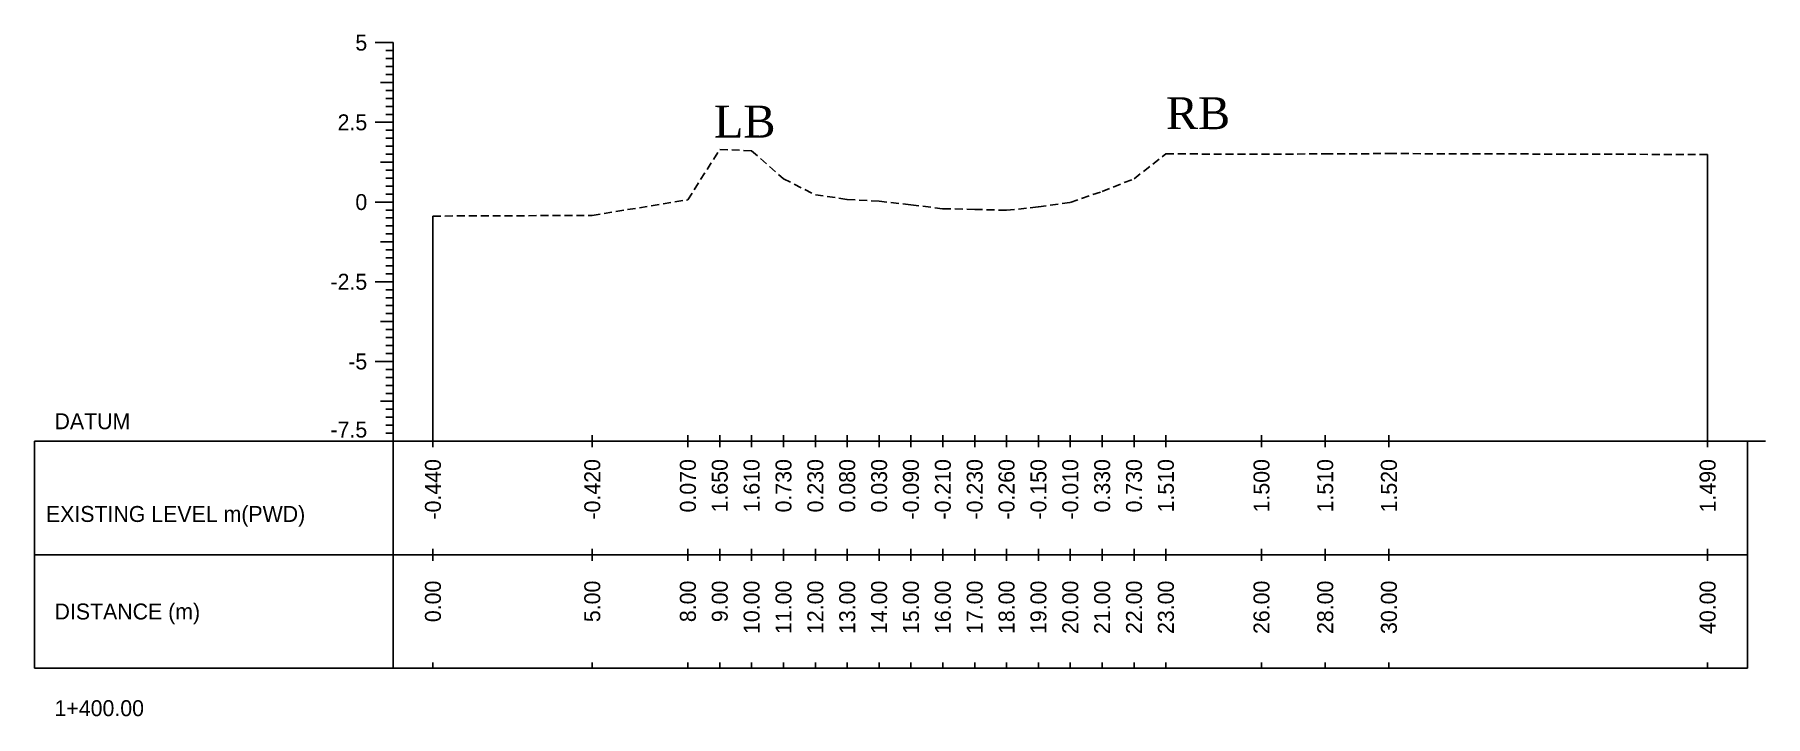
# Model space of a CAD drawing. Header units: inches. Extents: x 4752 to 6808, y -1487 to -426.
# Drawn here: x 5318 to 5372.3, y -1361.8 to -1340.4 of the extents above; entities that cross this region are included whole.
import ezdxf
from ezdxf.enums import TextEntityAlignment as Align

# ---------------------------------------------------------------- set-up
doc = ezdxf.new("R2010")
doc.units = ezdxf.units.IN
doc.header["$MEASUREMENT"] = 0
doc.linetypes.add('HIDDEN', pattern=[0.375, 0.25, -0.125])
doc.layers.add('CS_Drawing', color=7, linetype='Continuous')
doc.layers.add('GL', color=3, linetype='HIDDEN')
doc.styles.add('romans', font='romans.shx')

msp = doc.modelspace()

# ---------------------------------------------------------------- linework, layer by layer
at = {"layer": 'CS_Drawing'}
for p, q in [((5329.207, -1340.666), (5328.645, -1340.666)), ((5329.207, -1340.666), (5328.814, -1340.666)), ((5329.207, -1340.666), (5328.982, -1340.666)), ((5329.207, -1340.916), (5328.982, -1340.916)), ((5329.207, -1353.166), (5329.207, -1340.666)), ((5329.207, -1341.166), (5328.982, -1341.166)), ((5329.207, -1341.416), (5328.982, -1341.416)), ((5329.207, -1341.916), (5328.814, -1341.916)), ((5329.207, -1341.666), (5328.982, -1341.666)), ((5329.207, -1341.916), (5328.982, -1341.916)), ((5329.207, -1342.166), (5328.982, -1342.166)), ((5329.207, -1342.416), (5328.982, -1342.416)), ((5329.207, -1342.666), (5328.982, -1342.666)), ((5329.207, -1342.916), (5328.982, -1342.916)), ((5329.207, -1343.166), (5328.645, -1343.166)), ((5329.207, -1343.166), (5328.814, -1343.166)), ((5329.207, -1343.166), (5328.982, -1343.166)), ((5329.207, -1343.416), (5328.982, -1343.416)), ((5329.207, -1343.666), (5328.982, -1343.666)), ((5329.207, -1343.916), (5328.982, -1343.916)), ((5329.207, -1344.166), (5328.982, -1344.166)), ((5370.457, -1353.166), (5370.457, -1344.176)), ((5329.207, -1344.416), (5328.814, -1344.416)), ((5329.207, -1344.416), (5328.982, -1344.416)), ((5329.207, -1344.666), (5328.982, -1344.666)), ((5329.207, -1344.916), (5328.982, -1344.916)), ((5329.207, -1345.166), (5328.982, -1345.166)), ((5329.207, -1345.666), (5328.645, -1345.666)), ((5329.207, -1345.666), (5328.814, -1345.666)), ((5329.207, -1345.416), (5328.982, -1345.416)), ((5329.207, -1345.666), (5328.982, -1345.666)), ((5329.207, -1345.916), (5328.982, -1345.916)), ((5329.207, -1346.166), (5328.982, -1346.166)), ((5330.457, -1353.166), (5330.457, -1346.106)), ((5329.207, -1346.916), (5328.814, -1346.916)), ((5329.207, -1346.416), (5328.982, -1346.416)), ((5329.207, -1346.666), (5328.982, -1346.666)), ((5329.207, -1346.916), (5328.982, -1346.916)), ((5329.207, -1347.166), (5328.982, -1347.166)), ((5329.207, -1347.416), (5328.982, -1347.416)), ((5329.207, -1347.666), (5328.982, -1347.666)), ((5329.207, -1347.916), (5328.982, -1347.916)), ((5329.207, -1348.166), (5328.645, -1348.166)), ((5329.207, -1348.166), (5328.814, -1348.166)), ((5329.207, -1348.166), (5328.982, -1348.166)), ((5329.207, -1348.416), (5328.982, -1348.416)), ((5329.207, -1348.666), (5328.982, -1348.666)), ((5329.207, -1348.916), (5328.982, -1348.916)), ((5329.207, -1349.416), (5328.814, -1349.416)), ((5329.207, -1349.166), (5328.982, -1349.166)), ((5329.207, -1349.416), (5328.982, -1349.416)), ((5329.207, -1349.666), (5328.982, -1349.666)), ((5329.207, -1349.916), (5328.982, -1349.916)), ((5329.207, -1350.166), (5328.982, -1350.166)), ((5329.207, -1350.666), (5328.645, -1350.666)), ((5329.207, -1350.666), (5328.814, -1350.666)), ((5329.207, -1350.416), (5328.982, -1350.416)), ((5329.207, -1350.666), (5328.982, -1350.666)), ((5329.207, -1350.916), (5328.982, -1350.916)), ((5329.207, -1351.166), (5328.982, -1351.166)), ((5329.207, -1351.416), (5328.982, -1351.416)), ((5329.207, -1351.666), (5328.982, -1351.666)), ((5329.207, -1351.916), (5328.814, -1351.916)), ((5329.207, -1351.916), (5328.982, -1351.916)), ((5329.207, -1352.166), (5328.982, -1352.166)), ((5329.207, -1352.416), (5328.982, -1352.416)), ((5329.207, -1352.666), (5328.982, -1352.666)), ((5329.207, -1352.916), (5328.982, -1352.916)), ((5317.957, -1353.166), (5329.207, -1353.166)), ((5317.957, -1353.166), (5317.957, -1360.291)), ((5329.207, -1353.166), (5328.645, -1353.166)), ((5329.207, -1353.166), (5328.814, -1353.166)), ((5329.207, -1353.166), (5328.982, -1353.166)), ((5329.207, -1353.166), (5371.707, -1353.166)), ((5329.207, -1353.166), (5329.207, -1360.291)), ((5330.457, -1353.353), (5330.457, -1352.978)), ((5335.457, -1353.353), (5335.457, -1352.978)), ((5338.457, -1353.353), (5338.457, -1352.978)), ((5339.457, -1353.353), (5339.457, -1352.978)), ((5340.457, -1353.353), (5340.457, -1352.978)), ((5341.457, -1353.353), (5341.457, -1352.978)), ((5342.457, -1353.353), (5342.457, -1352.978)), ((5343.457, -1353.353), (5343.457, -1352.978)), ((5344.457, -1353.353), (5344.457, -1352.978)), ((5345.457, -1353.353), (5345.457, -1352.978)), ((5346.457, -1353.353), (5346.457, -1352.978)), ((5347.457, -1353.353), (5347.457, -1352.978)), ((5348.457, -1353.353), (5348.457, -1352.978)), ((5349.457, -1353.353), (5349.457, -1352.978)), ((5350.457, -1353.353), (5350.457, -1352.978)), ((5351.457, -1353.353), (5351.457, -1352.978)), ((5352.457, -1353.353), (5352.457, -1352.978)), ((5353.457, -1353.353), (5353.457, -1352.978)), ((5356.457, -1353.353), (5356.457, -1352.978)), ((5358.457, -1353.353), (5358.457, -1352.978)), ((5360.457, -1353.353), (5360.457, -1352.978)), ((5370.457, -1353.353), (5370.457, -1352.978)), ((5371.707, -1353.166), (5372.27, -1353.166)), ((5371.707, -1353.166), (5372.101, -1353.166)), ((5371.707, -1353.166), (5371.932, -1353.166)), ((5371.707, -1353.166), (5371.707, -1360.291)), ((5330.457, -1356.916), (5330.457, -1356.541)), ((5335.457, -1356.916), (5335.457, -1356.541)), ((5338.457, -1356.916), (5338.457, -1356.541)), ((5339.457, -1356.916), (5339.457, -1356.541)), ((5340.457, -1356.916), (5340.457, -1356.541)), ((5341.457, -1356.916), (5341.457, -1356.541)), ((5342.457, -1356.916), (5342.457, -1356.541)), ((5343.457, -1356.916), (5343.457, -1356.541)), ((5344.457, -1356.916), (5344.457, -1356.541)), ((5345.457, -1356.916), (5345.457, -1356.541)), ((5346.457, -1356.916), (5346.457, -1356.541)), ((5347.457, -1356.916), (5347.457, -1356.541)), ((5348.457, -1356.916), (5348.457, -1356.541)), ((5349.457, -1356.916), (5349.457, -1356.541)), ((5350.457, -1356.916), (5350.457, -1356.541)), ((5351.457, -1356.916), (5351.457, -1356.541)), ((5352.457, -1356.916), (5352.457, -1356.541)), ((5353.457, -1356.916), (5353.457, -1356.541)), ((5356.457, -1356.916), (5356.457, -1356.541)), ((5358.457, -1356.916), (5358.457, -1356.541)), ((5360.457, -1356.916), (5360.457, -1356.541)), ((5370.457, -1356.916), (5370.457, -1356.541)), ((5317.957, -1356.728), (5329.207, -1356.728)), ((5329.207, -1356.728), (5371.707, -1356.728)), ((5329.207, -1356.728), (5371.707, -1356.728)), ((5317.957, -1360.291), (5329.207, -1360.291)), ((5329.207, -1360.291), (5371.707, -1360.291)), ((5330.457, -1360.291), (5330.457, -1360.103)), ((5335.457, -1360.291), (5335.457, -1360.103)), ((5338.457, -1360.291), (5338.457, -1360.103)), ((5339.457, -1360.291), (5339.457, -1360.103)), ((5340.457, -1360.291), (5340.457, -1360.103)), ((5341.457, -1360.291), (5341.457, -1360.103)), ((5342.457, -1360.291), (5342.457, -1360.103)), ((5343.457, -1360.291), (5343.457, -1360.103)), ((5344.457, -1360.291), (5344.457, -1360.103)), ((5345.457, -1360.291), (5345.457, -1360.103)), ((5346.457, -1360.291), (5346.457, -1360.103)), ((5347.457, -1360.291), (5347.457, -1360.103)), ((5348.457, -1360.291), (5348.457, -1360.103)), ((5349.457, -1360.291), (5349.457, -1360.103)), ((5350.457, -1360.291), (5350.457, -1360.103)), ((5351.457, -1360.291), (5351.457, -1360.103)), ((5352.457, -1360.291), (5352.457, -1360.103)), ((5353.457, -1360.291), (5353.457, -1360.103)), ((5356.457, -1360.291), (5356.457, -1360.103)), ((5358.457, -1360.291), (5358.457, -1360.103)), ((5360.457, -1360.291), (5360.457, -1360.103)), ((5370.457, -1360.291), (5370.457, -1360.103))]:
    msp.add_line(p, q, dxfattribs=at)
at = {"layer": 'GL'}
msp.add_lwpolyline([(5330.457, -1346.106), (5335.457, -1346.086), (5338.457, -1345.596), (5339.457, -1344.016), (5340.457, -1344.056), (5341.457, -1344.936), (5342.457, -1345.436), (5343.457, -1345.586), (5344.457, -1345.636), (5345.457, -1345.756), (5346.457, -1345.876), (5347.457, -1345.896), (5348.457, -1345.926), (5349.457, -1345.816), (5350.457, -1345.676), (5351.457, -1345.336), (5352.457, -1344.936), (5353.457, -1344.156), (5356.457, -1344.166), (5358.457, -1344.156), (5360.457, -1344.146), (5370.457, -1344.176)], dxfattribs=at)

# ---------------------------------------------------------------- texts
at = {"char_height": 1, "width": 325.84704, "attachment_point": 1, "style": 'romans'}
for s, insert in [('\\pi-1,l1;{\\fTimes New Roman|b0|i0|c0|p18;RB}', (5353.46, -1342.379)), ('{\\fTimes New Roman|b0|i0|c0|p18;LB}', (5339.278, -1342.642))]:
    msp.add_mtext(s, dxfattribs=dict(at, insert=insert))
at = {"layer": 'CS_Drawing'}
for s, p in [('5', (5328.395, -1340.666)), ('2.5', (5328.395, -1343.166)), ('0', (5328.395, -1345.666)), ('-2.5', (5328.395, -1348.166)), ('-5', (5328.395, -1350.666))]:
    msp.add_text(s, height=0.5, dxfattribs=at).set_placement(p, align=Align.MIDDLE_RIGHT)
for s, p in [('DATUM', (5318.582, -1352.541)), ('EXISTING LEVEL m(PWD)', (5318.313, -1355.45)), ('DISTANCE (m)', (5318.582, -1358.509)), ('1+400.00', (5318.582, -1361.541))]:
    msp.add_text(s, height=0.5, dxfattribs=at).set_placement(p, align=Align.MIDDLE_LEFT)
msp.add_text('-7.5', height=0.5, dxfattribs=at).set_placement((5328.395, -1353.053), align=Align.RIGHT)
for s, p in [('-0.440', (5330.457, -1353.728)), ('-0.420', (5335.457, -1353.728)), ('0.070', (5338.457, -1353.728)), ('1.650', (5339.457, -1353.728)), ('1.610', (5340.457, -1353.728)), ('0.730', (5341.457, -1353.728)), ('0.230', (5342.457, -1353.728)), ('0.080', (5343.457, -1353.728)), ('0.030', (5344.457, -1353.728)), ('-0.090', (5345.457, -1353.728)), ('-0.210', (5346.457, -1353.728)), ('-0.230', (5347.457, -1353.728)), ('-0.260', (5348.457, -1353.728)), ('-0.150', (5349.457, -1353.728)), ('-0.010', (5350.457, -1353.728)), ('0.330', (5351.457, -1353.728)), ('0.730', (5352.457, -1353.728)), ('1.510', (5353.457, -1353.728)), ('1.500', (5356.457, -1353.728)), ('1.510', (5358.457, -1353.728)), ('1.520', (5360.457, -1353.728)), ('1.490', (5370.457, -1353.728)), ('0.00', (5330.457, -1357.541)), ('5.00', (5335.457, -1357.541)), ('8.00', (5338.457, -1357.541)), ('9.00', (5339.457, -1357.541)), ('10.00', (5340.457, -1357.541)), ('11.00', (5341.457, -1357.541)), ('12.00', (5342.457, -1357.541)), ('13.00', (5343.457, -1357.541)), ('14.00', (5344.457, -1357.541)), ('15.00', (5345.457, -1357.541)), ('16.00', (5346.457, -1357.541)), ('17.00', (5347.457, -1357.541)), ('18.00', (5348.457, -1357.541)), ('19.00', (5349.457, -1357.541)), ('20.00', (5350.457, -1357.541)), ('21.00', (5351.457, -1357.541)), ('22.00', (5352.457, -1357.541)), ('23.00', (5353.457, -1357.541)), ('26.00', (5356.457, -1357.541)), ('28.00', (5358.457, -1357.541)), ('30.00', (5360.457, -1357.541)), ('40.00', (5370.457, -1357.541))]:
    msp.add_text(s, height=0.5, rotation=90, dxfattribs=at).set_placement(p, align=Align.MIDDLE_RIGHT)

doc.saveas('drawing.dxf')
